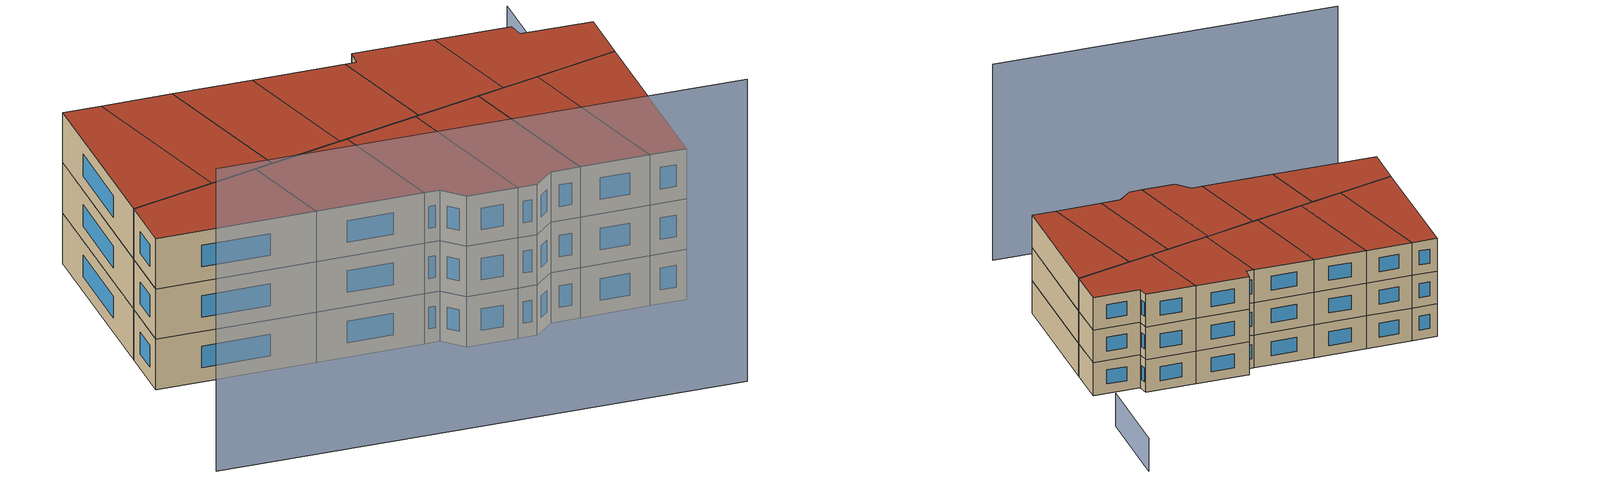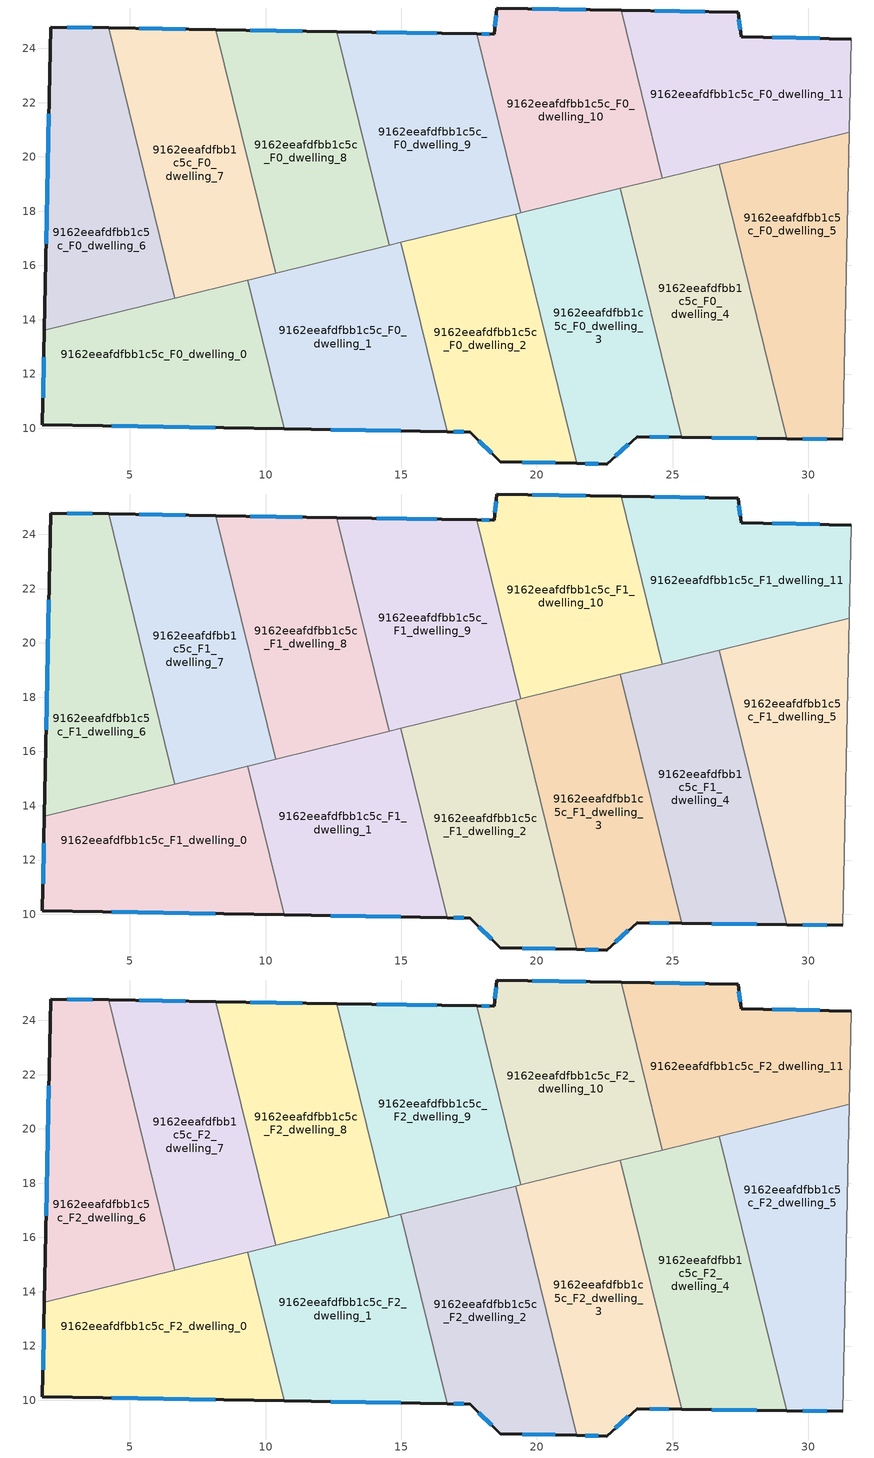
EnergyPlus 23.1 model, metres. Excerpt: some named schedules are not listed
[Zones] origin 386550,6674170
9162eeafdfbb1c5c_F0_dwelling_0
 floor ground (EU_floor_Construction): 9.34,15.46 10.68,9.98 1.78,10.13 1.85,13.62 z0
 wall outside (EU_wall_Construction): 1.85,13.62 1.78,10.13 10.68,9.98 z0:3
 wall to 9162eeafdfbb1c5c_F0_dwelling_1 (EU_wall_Construction): 10.68,9.98 9.34,15.46 z0:3
 wall to 9162eeafdfbb1c5c_F0_dwelling_6 (EU_wall_Construction): 6.66,14.8 1.85,13.62 z0:3
 wall to 9162eeafdfbb1c5c_F0_dwelling_7 (EU_wall_Construction): 9.34,15.46 6.66,14.8 z0:3
 window (EU_Window_Construction): 4.32,10.09 8.14,10.02 / 1.83,12.62 1.8,11.13 z0.86:2.14
9162eeafdfbb1c5c_F0_dwelling_1
 floor ground (EU_floor_Construction): 14.98,16.85 16.7,9.87 10.68,9.98 9.34,15.46 z0
 wall outside (EU_wall_Construction): 10.68,9.98 16.7,9.87 z0:3
 wall to 9162eeafdfbb1c5c_F0_dwelling_2 (EU_wall_Construction): 16.7,9.87 14.98,16.85 z0:3
 wall to 9162eeafdfbb1c5c_F0_dwelling_8 (EU_wall_Construction): 14.55,16.74 10.38,15.71 z0:3
 wall to 9162eeafdfbb1c5c_F0_dwelling_9 (EU_wall_Construction): 14.98,16.85 14.55,16.74 z0:3
 wall to 9162eeafdfbb1c5c_F0_dwelling_7 (EU_wall_Construction): 10.38,15.71 9.34,15.46 z0:3
 window (EU_Window_Construction): 12.4,9.95 14.98,9.9 z0.86:2.14
9162eeafdfbb1c5c_F0_dwelling_10
 floor ground (EU_floor_Construction): 23.11,25.41 24.63,19.22 19.41,17.94 17.79,24.54 18.43,24.53 18.52,25.49 z0
 wall outside (EU_wall_Construction): 23.11,25.41 18.52,25.49 18.43,24.53 17.79,24.54 z0:3
 wall to 9162eeafdfbb1c5c_F0_dwelling_11 (EU_wall_Construction): 24.63,19.22 23.11,25.41 z0:3
 wall to 9162eeafdfbb1c5c_F0_dwelling_9 (EU_wall_Construction): 17.79,24.54 19.41,17.94 z0:3
 wall to 9162eeafdfbb1c5c_F0_dwelling_3 (EU_wall_Construction): 19.41,17.94 23.07,18.84 z0:3
 wall to 9162eeafdfbb1c5c_F0_dwelling_4 (EU_wall_Construction): 23.07,18.84 24.63,19.22 z0:3
 window (EU_Window_Construction): 18.5,25.21 18.46,24.8 / 21.8,25.43 19.83,25.47 / 18.25,24.53 17.97,24.53 z0.86:2.14
9162eeafdfbb1c5c_F0_dwelling_11
 floor ground (EU_floor_Construction): 31.58,24.34 31.5,20.91 24.63,19.22 23.11,25.41 27.41,25.33 27.52,24.43 z0
 wall outside (EU_wall_Construction): 31.58,24.34 27.52,24.43 27.41,25.33 23.11,25.41 z0:3
 wall adiabatic (EU_wall_Construction): 31.5,20.91 31.58,24.34 z0:3
 wall to 9162eeafdfbb1c5c_F0_dwelling_5 (EU_wall_Construction): 26.72,19.73 31.5,20.91 z0:3
 wall to 9162eeafdfbb1c5c_F0_dwelling_4 (EU_wall_Construction): 24.63,19.22 26.72,19.73 z0:3
 window (EU_Window_Construction): 26.18,25.36 24.34,25.39 / 27.49,24.69 27.44,25.08 / 30.42,24.37 28.68,24.4 z0.86:2.14
9162eeafdfbb1c5c_F0_dwelling_2
 floor ground (EU_floor_Construction): 19.22,17.89 21.47,8.71 18.66,8.77 17.55,9.86 16.7,9.87 14.98,16.85 z0
 wall outside (EU_wall_Construction): 16.7,9.87 17.55,9.86 18.66,8.77 21.47,8.71 z0:3
 wall to 9162eeafdfbb1c5c_F0_dwelling_3 (EU_wall_Construction): 21.47,8.71 19.22,17.89 z0:3
 wall to 9162eeafdfbb1c5c_F0_dwelling_9 (EU_wall_Construction): 19.22,17.89 14.98,16.85 z0:3
 window (EU_Window_Construction): 19.46,8.75 20.67,8.73 / 17.86,9.55 18.34,9.08 / 16.94,9.87 17.31,9.86 z0.86:2.14
9162eeafdfbb1c5c_F0_dwelling_3
 floor ground (EU_floor_Construction): 23.08,18.84 25.33,9.67 23.69,9.69 22.57,8.68 21.47,8.71 19.22,17.89 z0
 wall outside (EU_wall_Construction): 21.47,8.71 22.57,8.68 23.69,9.69 25.33,9.67 z0:3
 wall to 9162eeafdfbb1c5c_F0_dwelling_4 (EU_wall_Construction): 25.33,9.67 23.08,18.84 z0:3
 wall to 9162eeafdfbb1c5c_F0_dwelling_9 (EU_wall_Construction): 19.41,17.94 19.22,17.89 z0:3
 window (EU_Window_Construction): 24.16,9.68 24.86,9.68 / 22.89,8.97 23.37,9.4 / 21.79,8.7 22.26,8.69 z0.86:2.14
9162eeafdfbb1c5c_F0_dwelling_4
 floor ground (EU_floor_Construction): 26.72,19.73 29.21,9.62 25.33,9.67 23.08,18.84 z0
 wall outside (EU_wall_Construction): 25.33,9.67 29.21,9.62 z0:3
 wall to 9162eeafdfbb1c5c_F0_dwelling_5 (EU_wall_Construction): 29.21,9.62 26.72,19.73 z0:3
 window (EU_Window_Construction): 26.44,9.66 28.1,9.63 z0.86:2.14
9162eeafdfbb1c5c_F0_dwelling_5
 floor ground (EU_floor_Construction): 31.5,20.91 31.27,9.59 29.21,9.62 26.72,19.73 z0
 wall outside (EU_wall_Construction): 29.21,9.62 31.27,9.59 z0:3
 wall adiabatic (EU_wall_Construction): 31.27,9.59 31.5,20.91 z0:3
 window (EU_Window_Construction): 29.8,9.61 30.68,9.6 z0.86:2.14
9162eeafdfbb1c5c_F0_dwelling_6
 floor ground (EU_floor_Construction): 4.22,24.75 6.66,14.8 1.85,13.62 2.08,24.79 z0
 wall outside (EU_wall_Construction): 4.22,24.75 2.08,24.79 1.85,13.62 z0:3
 wall to 9162eeafdfbb1c5c_F0_dwelling_7 (EU_wall_Construction): 6.66,14.8 4.22,24.75 z0:3
 window (EU_Window_Construction): 2.02,21.6 1.92,16.81 / 3.61,24.76 2.69,24.78 z0.86:2.14
9162eeafdfbb1c5c_F0_dwelling_7
 floor ground (EU_floor_Construction): 8.17,24.69 10.38,15.71 6.66,14.8 4.22,24.75 z0
 wall outside (EU_wall_Construction): 8.17,24.69 4.22,24.75 z0:3
 wall to 9162eeafdfbb1c5c_F0_dwelling_8 (EU_wall_Construction): 10.38,15.71 8.17,24.69 z0:3
 window (EU_Window_Construction): 7.04,24.71 5.35,24.73 z0.86:2.14
9162eeafdfbb1c5c_F0_dwelling_8
 floor ground (EU_floor_Construction): 12.62,24.62 14.55,16.74 10.38,15.71 8.17,24.69 z0
 wall outside (EU_wall_Construction): 12.62,24.62 8.17,24.69 z0:3
 wall to 9162eeafdfbb1c5c_F0_dwelling_9 (EU_wall_Construction): 14.55,16.74 12.62,24.62 z0:3
 window (EU_Window_Construction): 11.35,24.64 9.44,24.67 z0.86:2.14
9162eeafdfbb1c5c_F0_dwelling_9
 floor ground (EU_floor_Construction): 17.79,24.54 19.41,17.94 14.55,16.74 12.62,24.62 z0
 wall outside (EU_wall_Construction): 17.79,24.54 12.62,24.62 z0:3
 window (EU_Window_Construction): 16.31,24.56 14.09,24.59 z0.86:2.14
9162eeafdfbb1c5c_F1_dwelling_0
 floor to 9162eeafdfbb1c5c_F0_dwelling_0 (EU_floor_Construction): 9.34,15.46 10.68,9.98 1.78,10.13 1.85,13.62 z3
 wall outside (EU_wall_Construction): 1.85,13.62 1.78,10.13 10.68,9.98 z3:6
 wall to 9162eeafdfbb1c5c_F1_dwelling_1 (EU_wall_Construction): 10.68,9.98 9.34,15.46 z3:6
 wall to 9162eeafdfbb1c5c_F1_dwelling_6 (EU_wall_Construction): 6.66,14.8 1.85,13.62 z3:6
 wall to 9162eeafdfbb1c5c_F1_dwelling_7 (EU_wall_Construction): 9.34,15.46 6.66,14.8 z3:6
 window (EU_Window_Construction): 4.32,10.09 8.14,10.02 / 1.83,12.62 1.8,11.13 z3.86:5.14
9162eeafdfbb1c5c_F1_dwelling_1
 floor to 9162eeafdfbb1c5c_F0_dwelling_1 (EU_floor_Construction): 14.98,16.85 16.7,9.87 10.68,9.98 9.34,15.46 z3
 wall outside (EU_wall_Construction): 10.68,9.98 16.7,9.87 z3:6
 wall to 9162eeafdfbb1c5c_F1_dwelling_2 (EU_wall_Construction): 16.7,9.87 14.98,16.85 z3:6
 wall to 9162eeafdfbb1c5c_F1_dwelling_8 (EU_wall_Construction): 14.55,16.74 10.38,15.71 z3:6
 wall to 9162eeafdfbb1c5c_F1_dwelling_9 (EU_wall_Construction): 14.98,16.85 14.55,16.74 z3:6
 wall to 9162eeafdfbb1c5c_F1_dwelling_7 (EU_wall_Construction): 10.38,15.71 9.34,15.46 z3:6
 window (EU_Window_Construction): 12.4,9.95 14.98,9.9 z3.86:5.14
9162eeafdfbb1c5c_F1_dwelling_10
 floor to 9162eeafdfbb1c5c_F0_dwelling_10 (EU_floor_Construction): 23.11,25.41 24.63,19.22 19.41,17.94 17.79,24.54 18.43,24.53 18.52,25.49 z3
 wall outside (EU_wall_Construction): 23.11,25.41 18.52,25.49 18.43,24.53 17.79,24.54 z3:6
 wall to 9162eeafdfbb1c5c_F1_dwelling_11 (EU_wall_Construction): 24.63,19.22 23.11,25.41 z3:6
 wall to 9162eeafdfbb1c5c_F1_dwelling_9 (EU_wall_Construction): 17.79,24.54 19.41,17.94 z3:6
 wall to 9162eeafdfbb1c5c_F1_dwelling_3 (EU_wall_Construction): 19.41,17.94 23.07,18.84 z3:6
 wall to 9162eeafdfbb1c5c_F1_dwelling_4 (EU_wall_Construction): 23.07,18.84 24.63,19.22 z3:6
 window (EU_Window_Construction): 18.5,25.21 18.46,24.8 / 21.8,25.43 19.83,25.47 / 18.25,24.53 17.97,24.53 z3.86:5.14
9162eeafdfbb1c5c_F1_dwelling_11
 floor to 9162eeafdfbb1c5c_F0_dwelling_11 (EU_floor_Construction): 31.58,24.34 31.5,20.91 24.63,19.22 23.11,25.41 27.41,25.33 27.52,24.43 z3
 wall outside (EU_wall_Construction): 31.58,24.34 27.52,24.43 27.41,25.33 23.11,25.41 z3:6
 wall adiabatic (EU_wall_Construction): 31.5,20.91 31.58,24.34 z3:6
 wall to 9162eeafdfbb1c5c_F1_dwelling_5 (EU_wall_Construction): 26.72,19.73 31.5,20.91 z3:6
 wall to 9162eeafdfbb1c5c_F1_dwelling_4 (EU_wall_Construction): 24.63,19.22 26.72,19.73 z3:6
 window (EU_Window_Construction): 26.18,25.36 24.34,25.39 / 27.49,24.69 27.44,25.08 / 30.42,24.37 28.68,24.4 z3.86:5.14
9162eeafdfbb1c5c_F1_dwelling_2
 floor to 9162eeafdfbb1c5c_F0_dwelling_2 (EU_floor_Construction): 19.22,17.89 21.47,8.71 18.66,8.77 17.55,9.86 16.7,9.87 14.98,16.85 z3
 wall outside (EU_wall_Construction): 16.7,9.87 17.55,9.86 18.66,8.77 21.47,8.71 z3:6
 wall to 9162eeafdfbb1c5c_F1_dwelling_3 (EU_wall_Construction): 21.47,8.71 19.22,17.89 z3:6
 wall to 9162eeafdfbb1c5c_F1_dwelling_9 (EU_wall_Construction): 19.22,17.89 14.98,16.85 z3:6
 window (EU_Window_Construction): 19.46,8.75 20.67,8.73 / 17.86,9.55 18.34,9.08 / 16.94,9.87 17.31,9.86 z3.86:5.14
9162eeafdfbb1c5c_F1_dwelling_3
 floor to 9162eeafdfbb1c5c_F0_dwelling_3 (EU_floor_Construction): 23.08,18.84 25.33,9.67 23.69,9.69 22.57,8.68 21.47,8.71 19.22,17.89 z3
 wall outside (EU_wall_Construction): 21.47,8.71 22.57,8.68 23.69,9.69 25.33,9.67 z3:6
 wall to 9162eeafdfbb1c5c_F1_dwelling_4 (EU_wall_Construction): 25.33,9.67 23.08,18.84 z3:6
 wall to 9162eeafdfbb1c5c_F1_dwelling_9 (EU_wall_Construction): 19.41,17.94 19.22,17.89 z3:6
 window (EU_Window_Construction): 24.16,9.68 24.86,9.68 / 22.89,8.97 23.37,9.4 / 21.79,8.7 22.26,8.69 z3.86:5.14
9162eeafdfbb1c5c_F1_dwelling_4
 floor to 9162eeafdfbb1c5c_F0_dwelling_4 (EU_floor_Construction): 26.72,19.73 29.21,9.62 25.33,9.67 23.08,18.84 z3
 wall outside (EU_wall_Construction): 25.33,9.67 29.21,9.62 z3:6
 wall to 9162eeafdfbb1c5c_F1_dwelling_5 (EU_wall_Construction): 29.21,9.62 26.72,19.73 z3:6
 window (EU_Window_Construction): 26.44,9.66 28.1,9.63 z3.86:5.14
9162eeafdfbb1c5c_F1_dwelling_5
 floor to 9162eeafdfbb1c5c_F0_dwelling_5 (EU_floor_Construction): 31.5,20.91 31.27,9.59 29.21,9.62 26.72,19.73 z3
 wall outside (EU_wall_Construction): 29.21,9.62 31.27,9.59 z3:6
 wall adiabatic (EU_wall_Construction): 31.27,9.59 31.5,20.91 z3:6
 window (EU_Window_Construction): 29.8,9.61 30.68,9.6 z3.86:5.14
9162eeafdfbb1c5c_F1_dwelling_6
 floor to 9162eeafdfbb1c5c_F0_dwelling_6 (EU_floor_Construction): 4.22,24.75 6.66,14.8 1.85,13.62 2.08,24.79 z3
 wall outside (EU_wall_Construction): 4.22,24.75 2.08,24.79 1.85,13.62 z3:6
 wall to 9162eeafdfbb1c5c_F1_dwelling_7 (EU_wall_Construction): 6.66,14.8 4.22,24.75 z3:6
 window (EU_Window_Construction): 2.02,21.6 1.92,16.81 / 3.61,24.76 2.69,24.78 z3.86:5.14
9162eeafdfbb1c5c_F1_dwelling_7
 floor to 9162eeafdfbb1c5c_F0_dwelling_7 (EU_floor_Construction): 8.17,24.69 10.38,15.71 6.66,14.8 4.22,24.75 z3
 wall outside (EU_wall_Construction): 8.17,24.69 4.22,24.75 z3:6
 wall to 9162eeafdfbb1c5c_F1_dwelling_8 (EU_wall_Construction): 10.38,15.71 8.17,24.69 z3:6
 window (EU_Window_Construction): 7.04,24.71 5.35,24.73 z3.86:5.14
9162eeafdfbb1c5c_F1_dwelling_8
 floor to 9162eeafdfbb1c5c_F0_dwelling_8 (EU_floor_Construction): 12.62,24.62 14.55,16.74 10.38,15.71 8.17,24.69 z3
 wall outside (EU_wall_Construction): 12.62,24.62 8.17,24.69 z3:6
 wall to 9162eeafdfbb1c5c_F1_dwelling_9 (EU_wall_Construction): 14.55,16.74 12.62,24.62 z3:6
 window (EU_Window_Construction): 11.35,24.64 9.44,24.67 z3.86:5.14
9162eeafdfbb1c5c_F1_dwelling_9
 floor to 9162eeafdfbb1c5c_F0_dwelling_9 (EU_floor_Construction): 17.79,24.54 19.41,17.94 14.55,16.74 12.62,24.62 z3
 wall outside (EU_wall_Construction): 17.79,24.54 12.62,24.62 z3:6
 window (EU_Window_Construction): 16.31,24.56 14.09,24.59 z3.86:5.14
9162eeafdfbb1c5c_F2_dwelling_0
 floor to 9162eeafdfbb1c5c_F1_dwelling_0 (EU_floor_Construction): 9.34,15.46 10.68,9.98 1.78,10.13 1.85,13.62 z6
 wall outside (EU_wall_Construction): 1.85,13.62 1.78,10.13 10.68,9.98 z6:9
 wall to 9162eeafdfbb1c5c_F2_dwelling_1 (EU_wall_Construction): 10.68,9.98 9.34,15.46 z6:9
 wall to 9162eeafdfbb1c5c_F2_dwelling_6 (EU_wall_Construction): 6.66,14.8 1.85,13.62 z6:9
 wall to 9162eeafdfbb1c5c_F2_dwelling_7 (EU_wall_Construction): 9.34,15.46 6.66,14.8 z6:9
 window (EU_Window_Construction): 4.32,10.09 8.14,10.02 / 1.83,12.62 1.8,11.13 z6.86:8.14
 roof outside (EU_roof_Construction): 10.68,9.98 9.34,15.46 1.85,13.62 1.78,10.13 z9
9162eeafdfbb1c5c_F2_dwelling_1
 floor to 9162eeafdfbb1c5c_F1_dwelling_1 (EU_floor_Construction): 14.98,16.85 16.7,9.87 10.68,9.98 9.34,15.46 z6
 wall outside (EU_wall_Construction): 10.68,9.98 16.7,9.87 z6:9
 wall to 9162eeafdfbb1c5c_F2_dwelling_2 (EU_wall_Construction): 16.7,9.87 14.98,16.85 z6:9
 wall to 9162eeafdfbb1c5c_F2_dwelling_8 (EU_wall_Construction): 14.55,16.74 10.38,15.71 z6:9
 wall to 9162eeafdfbb1c5c_F2_dwelling_9 (EU_wall_Construction): 14.98,16.85 14.55,16.74 z6:9
 wall to 9162eeafdfbb1c5c_F2_dwelling_7 (EU_wall_Construction): 10.38,15.71 9.34,15.46 z6:9
 window (EU_Window_Construction): 12.4,9.95 14.98,9.9 z6.86:8.14
 roof outside (EU_roof_Construction): 16.7,9.87 14.98,16.85 9.34,15.46 10.68,9.98 z9
9162eeafdfbb1c5c_F2_dwelling_10
 floor to 9162eeafdfbb1c5c_F1_dwelling_10 (EU_floor_Construction): 23.11,25.41 24.63,19.22 19.41,17.94 17.79,24.54 18.43,24.53 18.52,25.49 z6
 wall outside (EU_wall_Construction): 23.11,25.41 18.52,25.49 18.43,24.53 17.79,24.54 z6:9
 wall to 9162eeafdfbb1c5c_F2_dwelling_11 (EU_wall_Construction): 24.63,19.22 23.11,25.41 z6:9
 wall to 9162eeafdfbb1c5c_F2_dwelling_9 (EU_wall_Construction): 17.79,24.54 19.41,17.94 z6:9
 wall to 9162eeafdfbb1c5c_F2_dwelling_3 (EU_wall_Construction): 19.41,17.94 23.07,18.84 z6:9
 wall to 9162eeafdfbb1c5c_F2_dwelling_4 (EU_wall_Construction): 23.07,18.84 24.63,19.22 z6:9
 window (EU_Window_Construction): 18.5,25.21 18.46,24.8 / 21.8,25.43 19.83,25.47 / 18.25,24.53 17.97,24.53 z6.86:8.14
 roof outside (EU_roof_Construction): 24.63,19.22 23.11,25.41 18.52,25.49 18.43,24.53 17.79,24.54 19.41,17.94 z9
9162eeafdfbb1c5c_F2_dwelling_11
 floor to 9162eeafdfbb1c5c_F1_dwelling_11 (EU_floor_Construction): 31.58,24.34 31.5,20.91 24.63,19.22 23.11,25.41 27.41,25.33 27.52,24.43 z6
 wall outside (EU_wall_Construction): 31.58,24.34 27.52,24.43 27.41,25.33 23.11,25.41 z6:9
 wall adiabatic (EU_wall_Construction): 31.5,20.91 31.58,24.34 z6:9
 wall to 9162eeafdfbb1c5c_F2_dwelling_5 (EU_wall_Construction): 26.72,19.73 31.5,20.91 z6:9
 wall to 9162eeafdfbb1c5c_F2_dwelling_4 (EU_wall_Construction): 24.63,19.22 26.72,19.73 z6:9
 window (EU_Window_Construction): 26.18,25.36 24.34,25.39 / 27.49,24.69 27.44,25.08 / 30.42,24.37 28.68,24.4 z6.86:8.14
 roof outside (EU_roof_Construction): 31.5,20.91 31.58,24.34 27.52,24.43 27.41,25.33 23.11,25.41 24.63,19.22 z9
9162eeafdfbb1c5c_F2_dwelling_2
 floor to 9162eeafdfbb1c5c_F1_dwelling_2 (EU_floor_Construction): 19.22,17.89 21.47,8.71 18.66,8.77 17.55,9.86 16.7,9.87 14.98,16.85 z6
 wall outside (EU_wall_Construction): 16.7,9.87 17.55,9.86 18.66,8.77 21.47,8.71 z6:9
 wall to 9162eeafdfbb1c5c_F2_dwelling_3 (EU_wall_Construction): 21.47,8.71 19.22,17.89 z6:9
 wall to 9162eeafdfbb1c5c_F2_dwelling_9 (EU_wall_Construction): 19.22,17.89 14.98,16.85 z6:9
 window (EU_Window_Construction): 19.46,8.75 20.67,8.73 / 17.86,9.55 18.34,9.08 / 16.94,9.87 17.31,9.86 z6.86:8.14
 roof outside (EU_roof_Construction): 21.47,8.71 19.22,17.89 14.98,16.85 16.7,9.87 17.55,9.86 18.66,8.77 z9
9162eeafdfbb1c5c_F2_dwelling_3
 floor to 9162eeafdfbb1c5c_F1_dwelling_3 (EU_floor_Construction): 23.08,18.84 25.33,9.67 23.69,9.69 22.57,8.68 21.47,8.71 19.22,17.89 z6
 wall outside (EU_wall_Construction): 21.47,8.71 22.57,8.68 23.69,9.69 25.33,9.67 z6:9
 wall to 9162eeafdfbb1c5c_F2_dwelling_4 (EU_wall_Construction): 25.33,9.67 23.08,18.84 z6:9
 wall to 9162eeafdfbb1c5c_F2_dwelling_9 (EU_wall_Construction): 19.41,17.94 19.22,17.89 z6:9
 window (EU_Window_Construction): 24.16,9.68 24.86,9.68 / 22.89,8.97 23.37,9.4 / 21.79,8.7 22.26,8.69 z6.86:8.14
 roof outside (EU_roof_Construction): 25.33,9.67 23.08,18.84 19.22,17.89 21.47,8.71 22.57,8.68 23.69,9.69 z9
9162eeafdfbb1c5c_F2_dwelling_4
 floor to 9162eeafdfbb1c5c_F1_dwelling_4 (EU_floor_Construction): 26.72,19.73 29.21,9.62 25.33,9.67 23.08,18.84 z6
 wall outside (EU_wall_Construction): 25.33,9.67 29.21,9.62 z6:9
 wall to 9162eeafdfbb1c5c_F2_dwelling_5 (EU_wall_Construction): 29.21,9.62 26.72,19.73 z6:9
 window (EU_Window_Construction): 26.44,9.66 28.1,9.63 z6.86:8.14
 roof outside (EU_roof_Construction): 29.21,9.62 26.72,19.73 23.08,18.84 25.33,9.67 z9
9162eeafdfbb1c5c_F2_dwelling_5
 floor to 9162eeafdfbb1c5c_F1_dwelling_5 (EU_floor_Construction): 31.5,20.91 31.27,9.59 29.21,9.62 26.72,19.73 z6
 wall outside (EU_wall_Construction): 29.21,9.62 31.27,9.59 z6:9
 wall adiabatic (EU_wall_Construction): 31.27,9.59 31.5,20.91 z6:9
 window (EU_Window_Construction): 29.8,9.61 30.68,9.6 z6.86:8.14
 roof outside (EU_roof_Construction): 31.27,9.59 31.5,20.91 26.72,19.73 29.21,9.62 z9
9162eeafdfbb1c5c_F2_dwelling_6
 floor to 9162eeafdfbb1c5c_F1_dwelling_6 (EU_floor_Construction): 4.22,24.75 6.66,14.8 1.85,13.62 2.08,24.79 z6
 wall outside (EU_wall_Construction): 4.22,24.75 2.08,24.79 1.85,13.62 z6:9
 wall to 9162eeafdfbb1c5c_F2_dwelling_7 (EU_wall_Construction): 6.66,14.8 4.22,24.75 z6:9
 window (EU_Window_Construction): 2.02,21.6 1.92,16.81 / 3.61,24.76 2.69,24.78 z6.86:8.14
 roof outside (EU_roof_Construction): 6.66,14.8 4.22,24.75 2.08,24.79 1.85,13.62 z9
9162eeafdfbb1c5c_F2_dwelling_7
 floor to 9162eeafdfbb1c5c_F1_dwelling_7 (EU_floor_Construction): 8.17,24.69 10.38,15.71 6.66,14.8 4.22,24.75 z6
 wall outside (EU_wall_Construction): 8.17,24.69 4.22,24.75 z6:9
 wall to 9162eeafdfbb1c5c_F2_dwelling_8 (EU_wall_Construction): 10.38,15.71 8.17,24.69 z6:9
 window (EU_Window_Construction): 7.04,24.71 5.35,24.73 z6.86:8.14
 roof outside (EU_roof_Construction): 10.38,15.71 8.17,24.69 4.22,24.75 6.66,14.8 z9
9162eeafdfbb1c5c_F2_dwelling_8
 floor to 9162eeafdfbb1c5c_F1_dwelling_8 (EU_floor_Construction): 12.62,24.62 14.55,16.74 10.38,15.71 8.17,24.69 z6
 wall outside (EU_wall_Construction): 12.62,24.62 8.17,24.69 z6:9
 wall to 9162eeafdfbb1c5c_F2_dwelling_9 (EU_wall_Construction): 14.55,16.74 12.62,24.62 z6:9
 window (EU_Window_Construction): 11.35,24.64 9.44,24.67 z6.86:8.14
 roof outside (EU_roof_Construction): 14.55,16.74 12.62,24.62 8.17,24.69 10.38,15.71 z9
9162eeafdfbb1c5c_F2_dwelling_9
 floor to 9162eeafdfbb1c5c_F1_dwelling_9 (EU_floor_Construction): 17.79,24.54 19.41,17.94 14.55,16.74 12.62,24.62 z6
 wall outside (EU_wall_Construction): 17.79,24.54 12.62,24.62 z6:9
 window (EU_Window_Construction): 16.31,24.56 14.09,24.59 z6.86:8.14
 roof outside (EU_roof_Construction): 19.41,17.94 17.79,24.54 12.62,24.62 14.55,16.74 z9
shading: 1.59,0.69 31.07,0.08 z0:18; 31.69,29.8 31.87,37.85 z0:3
[Building]
EU S2 Campaign: North Axis=0; Terrain=City; Solar Distribution=FullExterior
[Site:Location]
Helsinki-Vantaa.AP: Latitude=60.317; Longitude=24.963; Time Zone=2; Elevation=54.6
[SizingPeriod:WeatherFileDays]
AnnualSizingPeriod: Begin Month=1; Begin Day of Month=1; End Month=12; End Day of Month=31; Day of Week for Start Day=Monday; Use Weather File Daylight Saving Period=No; Use Weather File Rain and Snow Indicators=No
[MATERIAL]
EU_InternalMass_Material: Roughness=MediumRough; Thickness=0.1; Conductivity=1; Density=1800; Specific Heat=900; Thermal Absorptance=0.9; Solar Absorptance=0.7; Visible Absorptance=0.7
[MATERIAL:NOMASS] Roughness=MediumRough; Thermal Absorptance=0.9; Solar Absorptance=0.7; Visible Absorptance=0.7
Name | Thermal Resistance
EU_wall_NoMass | 1.10183
EU_roof_NoMass; EU_floor_NoMass | 1.70606
[WINDOWMATERIAL:SIMPLEGLAZINGSYSTEM]
EU_Window_SimpleGlazing: UFactor=3.11035; Solar Heat Gain Coefficient=0.8; Visible Transmittance=0.8
[CONSTRUCTION]
EU_wall_Construction: EU_wall_NoMass
EU_roof_Construction: EU_roof_NoMass
EU_floor_Construction: EU_floor_NoMass
EU_Window_Construction: EU_Window_SimpleGlazing
EU_InternalMass_Construction: EU_InternalMass_Material
[ZONE] Type=1; Multiplier=1; Ceiling Height=autocalculate; Floor Area=autocalculate; Part of Total Floor Area=Yes
Name | Volume
9162eeafdfbb1c5c_F0_dwelling_0; 9162eeafdfbb1c5c_F1_dwelling_0; 9162eeafdfbb1c5c_F2_dwelling_0 | 111.852
9162eeafdfbb1c5c_F0_dwelling_1; 9162eeafdfbb1c5c_F1_dwelling_1; 9162eeafdfbb1c5c_F2_dwelling_1; 9162eeafdfbb1c5c_F0_dwelling_4; 9162eeafdfbb1c5c_F1_dwelling_4; 9162eeafdfbb1c5c_F2_dwelling_4 | 111.874
9162eeafdfbb1c5c_F0_dwelling_10; 9162eeafdfbb1c5c_F1_dwelling_10; 9162eeafdfbb1c5c_F2_dwelling_10 | 111.864
9162eeafdfbb1c5c_F0_dwelling_11; 9162eeafdfbb1c5c_F1_dwelling_11; 9162eeafdfbb1c5c_F2_dwelling_11 | 111.872
9162eeafdfbb1c5c_F0_dwelling_2; 9162eeafdfbb1c5c_F1_dwelling_2; 9162eeafdfbb1c5c_F2_dwelling_2 | 111.868
9162eeafdfbb1c5c_F0_dwelling_3; 9162eeafdfbb1c5c_F1_dwelling_3; 9162eeafdfbb1c5c_F2_dwelling_3; 9162eeafdfbb1c5c_F0_dwelling_7; 9162eeafdfbb1c5c_F1_dwelling_7; 9162eeafdfbb1c5c_F2_dwelling_7 | 111.867
9162eeafdfbb1c5c_F0_dwelling_5; 9162eeafdfbb1c5c_F1_dwelling_5; 9162eeafdfbb1c5c_F2_dwelling_5 | 111.865
9162eeafdfbb1c5c_F0_dwelling_6; 9162eeafdfbb1c5c_F1_dwelling_6; 9162eeafdfbb1c5c_F2_dwelling_6 | 111.876
9162eeafdfbb1c5c_F0_dwelling_8; 9162eeafdfbb1c5c_F1_dwelling_8; 9162eeafdfbb1c5c_F2_dwelling_8 | 111.884
9162eeafdfbb1c5c_F0_dwelling_9; 9162eeafdfbb1c5c_F1_dwelling_9; 9162eeafdfbb1c5c_F2_dwelling_9 | 111.843
[INTERNALMASS] Construction=EU_InternalMass_Construction
Name | Zone or ZoneList | Surface Area
9162eeafdfbb1c5c_F0_dwelling_0_EU_InternalMass | 9162eeafdfbb1c5c_F0_dwelling_0 | 37.2841
9162eeafdfbb1c5c_F0_dwelling_1_EU_InternalMass | 9162eeafdfbb1c5c_F0_dwelling_1 | 37.2913
9162eeafdfbb1c5c_F0_dwelling_2_EU_InternalMass | 9162eeafdfbb1c5c_F0_dwelling_2 | 37.2895
9162eeafdfbb1c5c_F0_dwelling_3_EU_InternalMass | 9162eeafdfbb1c5c_F0_dwelling_3 | 37.289
9162eeafdfbb1c5c_F0_dwelling_4_EU_InternalMass | 9162eeafdfbb1c5c_F0_dwelling_4 | 37.291
9162eeafdfbb1c5c_F0_dwelling_5_EU_InternalMass | 9162eeafdfbb1c5c_F0_dwelling_5 | 37.2883
9162eeafdfbb1c5c_F0_dwelling_6_EU_InternalMass | 9162eeafdfbb1c5c_F0_dwelling_6 | 37.292
9162eeafdfbb1c5c_F0_dwelling_7_EU_InternalMass | 9162eeafdfbb1c5c_F0_dwelling_7 | 37.289
9162eeafdfbb1c5c_F0_dwelling_8_EU_InternalMass | 9162eeafdfbb1c5c_F0_dwelling_8 | 37.2949
9162eeafdfbb1c5c_F0_dwelling_9_EU_InternalMass | 9162eeafdfbb1c5c_F0_dwelling_9 | 37.281
9162eeafdfbb1c5c_F0_dwelling_10_EU_InternalMass | 9162eeafdfbb1c5c_F0_dwelling_10 | 37.2886
9162eeafdfbb1c5c_F0_dwelling_11_EU_InternalMass | 9162eeafdfbb1c5c_F0_dwelling_11 | 37.2907
9162eeafdfbb1c5c_F1_dwelling_0_EU_InternalMass | 9162eeafdfbb1c5c_F1_dwelling_0 | 37.2841
9162eeafdfbb1c5c_F1_dwelling_1_EU_InternalMass | 9162eeafdfbb1c5c_F1_dwelling_1 | 37.2913
9162eeafdfbb1c5c_F1_dwelling_2_EU_InternalMass | 9162eeafdfbb1c5c_F1_dwelling_2 | 37.2895
9162eeafdfbb1c5c_F1_dwelling_3_EU_InternalMass | 9162eeafdfbb1c5c_F1_dwelling_3 | 37.289
9162eeafdfbb1c5c_F1_dwelling_4_EU_InternalMass | 9162eeafdfbb1c5c_F1_dwelling_4 | 37.291
9162eeafdfbb1c5c_F1_dwelling_5_EU_InternalMass | 9162eeafdfbb1c5c_F1_dwelling_5 | 37.2883
9162eeafdfbb1c5c_F1_dwelling_6_EU_InternalMass | 9162eeafdfbb1c5c_F1_dwelling_6 | 37.292
9162eeafdfbb1c5c_F1_dwelling_7_EU_InternalMass | 9162eeafdfbb1c5c_F1_dwelling_7 | 37.289
9162eeafdfbb1c5c_F1_dwelling_8_EU_InternalMass | 9162eeafdfbb1c5c_F1_dwelling_8 | 37.2949
9162eeafdfbb1c5c_F1_dwelling_9_EU_InternalMass | 9162eeafdfbb1c5c_F1_dwelling_9 | 37.281
9162eeafdfbb1c5c_F1_dwelling_10_EU_InternalMass | 9162eeafdfbb1c5c_F1_dwelling_10 | 37.2886
9162eeafdfbb1c5c_F1_dwelling_11_EU_InternalMass | 9162eeafdfbb1c5c_F1_dwelling_11 | 37.2907
9162eeafdfbb1c5c_F2_dwelling_0_EU_InternalMass | 9162eeafdfbb1c5c_F2_dwelling_0 | 37.2841
9162eeafdfbb1c5c_F2_dwelling_1_EU_InternalMass | 9162eeafdfbb1c5c_F2_dwelling_1 | 37.2913
9162eeafdfbb1c5c_F2_dwelling_2_EU_InternalMass | 9162eeafdfbb1c5c_F2_dwelling_2 | 37.2895
9162eeafdfbb1c5c_F2_dwelling_3_EU_InternalMass | 9162eeafdfbb1c5c_F2_dwelling_3 | 37.289
9162eeafdfbb1c5c_F2_dwelling_4_EU_InternalMass | 9162eeafdfbb1c5c_F2_dwelling_4 | 37.291
9162eeafdfbb1c5c_F2_dwelling_5_EU_InternalMass | 9162eeafdfbb1c5c_F2_dwelling_5 | 37.2883
9162eeafdfbb1c5c_F2_dwelling_6_EU_InternalMass | 9162eeafdfbb1c5c_F2_dwelling_6 | 37.292
9162eeafdfbb1c5c_F2_dwelling_7_EU_InternalMass | 9162eeafdfbb1c5c_F2_dwelling_7 | 37.289
9162eeafdfbb1c5c_F2_dwelling_8_EU_InternalMass | 9162eeafdfbb1c5c_F2_dwelling_8 | 37.2949
9162eeafdfbb1c5c_F2_dwelling_9_EU_InternalMass | 9162eeafdfbb1c5c_F2_dwelling_9 | 37.281
9162eeafdfbb1c5c_F2_dwelling_10_EU_InternalMass | 9162eeafdfbb1c5c_F2_dwelling_10 | 37.2886
9162eeafdfbb1c5c_F2_dwelling_11_EU_InternalMass | 9162eeafdfbb1c5c_F2_dwelling_11 | 37.2907
[OTHEREQUIPMENT] Fuel Type=Electricity; Design Level Calculation Method=Watts/Area; Power per Zone Floor Area=1; Fraction Latent=0; Fraction Radiant=0; Fraction Lost=0; Carbon Dioxide Generation Rate=0; EndUse Subcategory=EU_Step8_InternalGains
Name | Zone or ZoneList or Space or SpaceList | Schedule
EU_Step8_InternalGain_9162eeafdfbb1c5c_F0_dwelling_0_f000 | 9162eeafdfbb1c5c_F0_dwelling_0 | EU_Step8_GainSchedule_9162eeafdfbb1c5c_F0_dwelling_0_f000
EU_Step8_InternalGain_9162eeafdfbb1c5c_F0_dwelling_1_f000 | 9162eeafdfbb1c5c_F0_dwelling_1 | EU_Step8_GainSchedule_9162eeafdfbb1c5c_F0_dwelling_1_f000
EU_Step8_InternalGain_9162eeafdfbb1c5c_F0_dwelling_2_f000 | 9162eeafdfbb1c5c_F0_dwelling_2 | EU_Step8_GainSchedule_9162eeafdfbb1c5c_F0_dwelling_2_f000
EU_Step8_InternalGain_9162eeafdfbb1c5c_F0_dwelling_3_f000 | 9162eeafdfbb1c5c_F0_dwelling_3 | EU_Step8_GainSchedule_9162eeafdfbb1c5c_F0_dwelling_3_f000
EU_Step8_InternalGain_9162eeafdfbb1c5c_F0_dwelling_4_f000 | 9162eeafdfbb1c5c_F0_dwelling_4 | EU_Step8_GainSchedule_9162eeafdfbb1c5c_F0_dwelling_4_f000
EU_Step8_InternalGain_9162eeafdfbb1c5c_F0_dwelling_5_f000 | 9162eeafdfbb1c5c_F0_dwelling_5 | EU_Step8_GainSchedule_9162eeafdfbb1c5c_F0_dwelling_5_f000
EU_Step8_InternalGain_9162eeafdfbb1c5c_F0_dwelling_6_f000 | 9162eeafdfbb1c5c_F0_dwelling_6 | EU_Step8_GainSchedule_9162eeafdfbb1c5c_F0_dwelling_6_f000
EU_Step8_InternalGain_9162eeafdfbb1c5c_F0_dwelling_7_f000 | 9162eeafdfbb1c5c_F0_dwelling_7 | EU_Step8_GainSchedule_9162eeafdfbb1c5c_F0_dwelling_7_f000
EU_Step8_InternalGain_9162eeafdfbb1c5c_F0_dwelling_8_f000 | 9162eeafdfbb1c5c_F0_dwelling_8 | EU_Step8_GainSchedule_9162eeafdfbb1c5c_F0_dwelling_8_f000
EU_Step8_InternalGain_9162eeafdfbb1c5c_F0_dwelling_9_f000 | 9162eeafdfbb1c5c_F0_dwelling_9 | EU_Step8_GainSchedule_9162eeafdfbb1c5c_F0_dwelling_9_f000
EU_Step8_InternalGain_9162eeafdfbb1c5c_F0_dwelling_10_f000 | 9162eeafdfbb1c5c_F0_dwelling_10 | EU_Step8_GainSchedule_9162eeafdfbb1c5c_F0_dwelling_10_f000
EU_Step8_InternalGain_9162eeafdfbb1c5c_F0_dwelling_11_f000 | 9162eeafdfbb1c5c_F0_dwelling_11 | EU_Step8_GainSchedule_9162eeafdfbb1c5c_F0_dwelling_11_f000
EU_Step8_InternalGain_9162eeafdfbb1c5c_F1_dwelling_0_f000 | 9162eeafdfbb1c5c_F1_dwelling_0 | EU_Step8_GainSchedule_9162eeafdfbb1c5c_F1_dwelling_0_f000
EU_Step8_InternalGain_9162eeafdfbb1c5c_F1_dwelling_1_f000 | 9162eeafdfbb1c5c_F1_dwelling_1 | EU_Step8_GainSchedule_9162eeafdfbb1c5c_F1_dwelling_1_f000
EU_Step8_InternalGain_9162eeafdfbb1c5c_F1_dwelling_2_f000 | 9162eeafdfbb1c5c_F1_dwelling_2 | EU_Step8_GainSchedule_9162eeafdfbb1c5c_F1_dwelling_2_f000
EU_Step8_InternalGain_9162eeafdfbb1c5c_F1_dwelling_3_f000 | 9162eeafdfbb1c5c_F1_dwelling_3 | EU_Step8_GainSchedule_9162eeafdfbb1c5c_F1_dwelling_3_f000
EU_Step8_InternalGain_9162eeafdfbb1c5c_F1_dwelling_4_f000 | 9162eeafdfbb1c5c_F1_dwelling_4 | EU_Step8_GainSchedule_9162eeafdfbb1c5c_F1_dwelling_4_f000
EU_Step8_InternalGain_9162eeafdfbb1c5c_F1_dwelling_5_f000 | 9162eeafdfbb1c5c_F1_dwelling_5 | EU_Step8_GainSchedule_9162eeafdfbb1c5c_F1_dwelling_5_f000
EU_Step8_InternalGain_9162eeafdfbb1c5c_F1_dwelling_6_f000 | 9162eeafdfbb1c5c_F1_dwelling_6 | EU_Step8_GainSchedule_9162eeafdfbb1c5c_F1_dwelling_6_f000
EU_Step8_InternalGain_9162eeafdfbb1c5c_F1_dwelling_7_f000 | 9162eeafdfbb1c5c_F1_dwelling_7 | EU_Step8_GainSchedule_9162eeafdfbb1c5c_F1_dwelling_7_f000
EU_Step8_InternalGain_9162eeafdfbb1c5c_F1_dwelling_8_f000 | 9162eeafdfbb1c5c_F1_dwelling_8 | EU_Step8_GainSchedule_9162eeafdfbb1c5c_F1_dwelling_8_f000
EU_Step8_InternalGain_9162eeafdfbb1c5c_F1_dwelling_9_f000 | 9162eeafdfbb1c5c_F1_dwelling_9 | EU_Step8_GainSchedule_9162eeafdfbb1c5c_F1_dwelling_9_f000
EU_Step8_InternalGain_9162eeafdfbb1c5c_F1_dwelling_10_f000 | 9162eeafdfbb1c5c_F1_dwelling_10 | EU_Step8_GainSchedule_9162eeafdfbb1c5c_F1_dwelling_10_f000
EU_Step8_InternalGain_9162eeafdfbb1c5c_F1_dwelling_11_f000 | 9162eeafdfbb1c5c_F1_dwelling_11 | EU_Step8_GainSchedule_9162eeafdfbb1c5c_F1_dwelling_11_f000
EU_Step8_InternalGain_9162eeafdfbb1c5c_F2_dwelling_0_f000 | 9162eeafdfbb1c5c_F2_dwelling_0 | EU_Step8_GainSchedule_9162eeafdfbb1c5c_F2_dwelling_0_f000
EU_Step8_InternalGain_9162eeafdfbb1c5c_F2_dwelling_1_f000 | 9162eeafdfbb1c5c_F2_dwelling_1 | EU_Step8_GainSchedule_9162eeafdfbb1c5c_F2_dwelling_1_f000
EU_Step8_InternalGain_9162eeafdfbb1c5c_F2_dwelling_2_f000 | 9162eeafdfbb1c5c_F2_dwelling_2 | EU_Step8_GainSchedule_9162eeafdfbb1c5c_F2_dwelling_2_f000
EU_Step8_InternalGain_9162eeafdfbb1c5c_F2_dwelling_3_f000 | 9162eeafdfbb1c5c_F2_dwelling_3 | EU_Step8_GainSchedule_9162eeafdfbb1c5c_F2_dwelling_3_f000
EU_Step8_InternalGain_9162eeafdfbb1c5c_F2_dwelling_4_f000 | 9162eeafdfbb1c5c_F2_dwelling_4 | EU_Step8_GainSchedule_9162eeafdfbb1c5c_F2_dwelling_4_f000
EU_Step8_InternalGain_9162eeafdfbb1c5c_F2_dwelling_5_f000 | 9162eeafdfbb1c5c_F2_dwelling_5 | EU_Step8_GainSchedule_9162eeafdfbb1c5c_F2_dwelling_5_f000
EU_Step8_InternalGain_9162eeafdfbb1c5c_F2_dwelling_6_f000 | 9162eeafdfbb1c5c_F2_dwelling_6 | EU_Step8_GainSchedule_9162eeafdfbb1c5c_F2_dwelling_6_f000
EU_Step8_InternalGain_9162eeafdfbb1c5c_F2_dwelling_7_f000 | 9162eeafdfbb1c5c_F2_dwelling_7 | EU_Step8_GainSchedule_9162eeafdfbb1c5c_F2_dwelling_7_f000
EU_Step8_InternalGain_9162eeafdfbb1c5c_F2_dwelling_8_f000 | 9162eeafdfbb1c5c_F2_dwelling_8 | EU_Step8_GainSchedule_9162eeafdfbb1c5c_F2_dwelling_8_f000
EU_Step8_InternalGain_9162eeafdfbb1c5c_F2_dwelling_9_f000 | 9162eeafdfbb1c5c_F2_dwelling_9 | EU_Step8_GainSchedule_9162eeafdfbb1c5c_F2_dwelling_9_f000
EU_Step8_InternalGain_9162eeafdfbb1c5c_F2_dwelling_10_f000 | 9162eeafdfbb1c5c_F2_dwelling_10 | EU_Step8_GainSchedule_9162eeafdfbb1c5c_F2_dwelling_10_f000
EU_Step8_InternalGain_9162eeafdfbb1c5c_F2_dwelling_11_f000 | 9162eeafdfbb1c5c_F2_dwelling_11 | EU_Step8_GainSchedule_9162eeafdfbb1c5c_F2_dwelling_11_f000
[ZONEVENTILATION:DESIGNFLOWRATE] Schedule=EU_AlwaysOn; Design Flow Rate Calculation Method=AirChanges/Hour; Air Changes per Hour=0.756316; Ventilation Type=Natural; Fan Pressure Rise=0; Fan Total Efficiency=1; Constant Term Coefficient=1; Temperature Term Coefficient=0; Velocity Term Coefficient=0; Velocity Squared Term Coefficient=0; Minimum Indoor Temperature=-100; Maximum Indoor Temperature=100; Delta Temperature=-100; Minimum Outdoor Temperature=-100; Maximum Outdoor Temperature=100; Maximum Wind Speed=40
Name | Zone or ZoneList or Space or SpaceList
EU_ConstantAir_9162eeafdfbb1c5c_F0_dwelling_0 | 9162eeafdfbb1c5c_F0_dwelling_0
EU_ConstantAir_9162eeafdfbb1c5c_F0_dwelling_1 | 9162eeafdfbb1c5c_F0_dwelling_1
EU_ConstantAir_9162eeafdfbb1c5c_F0_dwelling_2 | 9162eeafdfbb1c5c_F0_dwelling_2
EU_ConstantAir_9162eeafdfbb1c5c_F0_dwelling_3 | 9162eeafdfbb1c5c_F0_dwelling_3
EU_ConstantAir_9162eeafdfbb1c5c_F0_dwelling_4 | 9162eeafdfbb1c5c_F0_dwelling_4
EU_ConstantAir_9162eeafdfbb1c5c_F0_dwelling_5 | 9162eeafdfbb1c5c_F0_dwelling_5
EU_ConstantAir_9162eeafdfbb1c5c_F0_dwelling_6 | 9162eeafdfbb1c5c_F0_dwelling_6
EU_ConstantAir_9162eeafdfbb1c5c_F0_dwelling_7 | 9162eeafdfbb1c5c_F0_dwelling_7
EU_ConstantAir_9162eeafdfbb1c5c_F0_dwelling_8 | 9162eeafdfbb1c5c_F0_dwelling_8
EU_ConstantAir_9162eeafdfbb1c5c_F0_dwelling_9 | 9162eeafdfbb1c5c_F0_dwelling_9
EU_ConstantAir_9162eeafdfbb1c5c_F0_dwelling_10 | 9162eeafdfbb1c5c_F0_dwelling_10
EU_ConstantAir_9162eeafdfbb1c5c_F0_dwelling_11 | 9162eeafdfbb1c5c_F0_dwelling_11
EU_ConstantAir_9162eeafdfbb1c5c_F1_dwelling_0 | 9162eeafdfbb1c5c_F1_dwelling_0
EU_ConstantAir_9162eeafdfbb1c5c_F1_dwelling_1 | 9162eeafdfbb1c5c_F1_dwelling_1
EU_ConstantAir_9162eeafdfbb1c5c_F1_dwelling_2 | 9162eeafdfbb1c5c_F1_dwelling_2
EU_ConstantAir_9162eeafdfbb1c5c_F1_dwelling_3 | 9162eeafdfbb1c5c_F1_dwelling_3
EU_ConstantAir_9162eeafdfbb1c5c_F1_dwelling_4 | 9162eeafdfbb1c5c_F1_dwelling_4
EU_ConstantAir_9162eeafdfbb1c5c_F1_dwelling_5 | 9162eeafdfbb1c5c_F1_dwelling_5
EU_ConstantAir_9162eeafdfbb1c5c_F1_dwelling_6 | 9162eeafdfbb1c5c_F1_dwelling_6
EU_ConstantAir_9162eeafdfbb1c5c_F1_dwelling_7 | 9162eeafdfbb1c5c_F1_dwelling_7
EU_ConstantAir_9162eeafdfbb1c5c_F1_dwelling_8 | 9162eeafdfbb1c5c_F1_dwelling_8
EU_ConstantAir_9162eeafdfbb1c5c_F1_dwelling_9 | 9162eeafdfbb1c5c_F1_dwelling_9
EU_ConstantAir_9162eeafdfbb1c5c_F1_dwelling_10 | 9162eeafdfbb1c5c_F1_dwelling_10
EU_ConstantAir_9162eeafdfbb1c5c_F1_dwelling_11 | 9162eeafdfbb1c5c_F1_dwelling_11
EU_ConstantAir_9162eeafdfbb1c5c_F2_dwelling_0 | 9162eeafdfbb1c5c_F2_dwelling_0
EU_ConstantAir_9162eeafdfbb1c5c_F2_dwelling_1 | 9162eeafdfbb1c5c_F2_dwelling_1
EU_ConstantAir_9162eeafdfbb1c5c_F2_dwelling_2 | 9162eeafdfbb1c5c_F2_dwelling_2
EU_ConstantAir_9162eeafdfbb1c5c_F2_dwelling_3 | 9162eeafdfbb1c5c_F2_dwelling_3
EU_ConstantAir_9162eeafdfbb1c5c_F2_dwelling_4 | 9162eeafdfbb1c5c_F2_dwelling_4
EU_ConstantAir_9162eeafdfbb1c5c_F2_dwelling_5 | 9162eeafdfbb1c5c_F2_dwelling_5
EU_ConstantAir_9162eeafdfbb1c5c_F2_dwelling_6 | 9162eeafdfbb1c5c_F2_dwelling_6
EU_ConstantAir_9162eeafdfbb1c5c_F2_dwelling_7 | 9162eeafdfbb1c5c_F2_dwelling_7
EU_ConstantAir_9162eeafdfbb1c5c_F2_dwelling_8 | 9162eeafdfbb1c5c_F2_dwelling_8
EU_ConstantAir_9162eeafdfbb1c5c_F2_dwelling_9 | 9162eeafdfbb1c5c_F2_dwelling_9
EU_ConstantAir_9162eeafdfbb1c5c_F2_dwelling_10 | 9162eeafdfbb1c5c_F2_dwelling_10
EU_ConstantAir_9162eeafdfbb1c5c_F2_dwelling_11 | 9162eeafdfbb1c5c_F2_dwelling_11
[HVACTEMPLATE:ZONE:IDEALLOADSAIRSYSTEM] System Availability Schedule=EU_AlwaysOn; Maximum Heating Supply Air Temperature=50; Minimum Cooling Supply Air Temperature=13; Maximum Heating Supply Air Humidity Ratio=0.0156; Minimum Cooling Supply Air Humidity Ratio=0.0077; Heating Limit=NoLimit; Cooling Limit=NoLimit; Heating Availability Schedule=EU_AlwaysOn; Cooling Availability Schedule=EU_CoolingOff; Dehumidification Control Type=ConstantSensibleHeatRatio; Cooling Sensible Heat Ratio=0.7; Dehumidification Setpoint=60; Humidification Control Type=None; Humidification Setpoint=30; Outdoor Air Method=None; Outdoor Air Flow Rate per Person=0.00944; Outdoor Air Flow Rate per Zone Floor Area=0; Outdoor Air Flow Rate per Zone=0; Demand Controlled Ventilation Type=None; Outdoor Air Economizer Type=NoEconomizer; Heat Recovery Type=None; Sensible Heat Recovery Effectiveness=0.7; Latent Heat Recovery Effectiveness=0.65
Name | Template Thermostat
9162eeafdfbb1c5c_F0_dwelling_0 | EU_HeatOnly_9162eeafdfbb1c5c_F0_dwelling_0
9162eeafdfbb1c5c_F0_dwelling_1 | EU_HeatOnly_9162eeafdfbb1c5c_F0_dwelling_1
9162eeafdfbb1c5c_F0_dwelling_2 | EU_HeatOnly_9162eeafdfbb1c5c_F0_dwelling_2
9162eeafdfbb1c5c_F0_dwelling_3 | EU_HeatOnly_9162eeafdfbb1c5c_F0_dwelling_3
9162eeafdfbb1c5c_F0_dwelling_4 | EU_HeatOnly_9162eeafdfbb1c5c_F0_dwelling_4
9162eeafdfbb1c5c_F0_dwelling_5 | EU_HeatOnly_9162eeafdfbb1c5c_F0_dwelling_5
9162eeafdfbb1c5c_F0_dwelling_6 | EU_HeatOnly_9162eeafdfbb1c5c_F0_dwelling_6
9162eeafdfbb1c5c_F0_dwelling_7 | EU_HeatOnly_9162eeafdfbb1c5c_F0_dwelling_7
9162eeafdfbb1c5c_F0_dwelling_8 | EU_HeatOnly_9162eeafdfbb1c5c_F0_dwelling_8
9162eeafdfbb1c5c_F0_dwelling_9 | EU_HeatOnly_9162eeafdfbb1c5c_F0_dwelling_9
9162eeafdfbb1c5c_F0_dwelling_10 | EU_HeatOnly_9162eeafdfbb1c5c_F0_dwelling_10
9162eeafdfbb1c5c_F0_dwelling_11 | EU_HeatOnly_9162eeafdfbb1c5c_F0_dwelling_11
9162eeafdfbb1c5c_F1_dwelling_0 | EU_HeatOnly_9162eeafdfbb1c5c_F1_dwelling_0
9162eeafdfbb1c5c_F1_dwelling_1 | EU_HeatOnly_9162eeafdfbb1c5c_F1_dwelling_1
9162eeafdfbb1c5c_F1_dwelling_2 | EU_HeatOnly_9162eeafdfbb1c5c_F1_dwelling_2
9162eeafdfbb1c5c_F1_dwelling_3 | EU_HeatOnly_9162eeafdfbb1c5c_F1_dwelling_3
9162eeafdfbb1c5c_F1_dwelling_4 | EU_HeatOnly_9162eeafdfbb1c5c_F1_dwelling_4
9162eeafdfbb1c5c_F1_dwelling_5 | EU_HeatOnly_9162eeafdfbb1c5c_F1_dwelling_5
9162eeafdfbb1c5c_F1_dwelling_6 | EU_HeatOnly_9162eeafdfbb1c5c_F1_dwelling_6
9162eeafdfbb1c5c_F1_dwelling_7 | EU_HeatOnly_9162eeafdfbb1c5c_F1_dwelling_7
9162eeafdfbb1c5c_F1_dwelling_8 | EU_HeatOnly_9162eeafdfbb1c5c_F1_dwelling_8
9162eeafdfbb1c5c_F1_dwelling_9 | EU_HeatOnly_9162eeafdfbb1c5c_F1_dwelling_9
9162eeafdfbb1c5c_F1_dwelling_10 | EU_HeatOnly_9162eeafdfbb1c5c_F1_dwelling_10
9162eeafdfbb1c5c_F1_dwelling_11 | EU_HeatOnly_9162eeafdfbb1c5c_F1_dwelling_11
9162eeafdfbb1c5c_F2_dwelling_0 | EU_HeatOnly_9162eeafdfbb1c5c_F2_dwelling_0
9162eeafdfbb1c5c_F2_dwelling_1 | EU_HeatOnly_9162eeafdfbb1c5c_F2_dwelling_1
9162eeafdfbb1c5c_F2_dwelling_2 | EU_HeatOnly_9162eeafdfbb1c5c_F2_dwelling_2
9162eeafdfbb1c5c_F2_dwelling_3 | EU_HeatOnly_9162eeafdfbb1c5c_F2_dwelling_3
9162eeafdfbb1c5c_F2_dwelling_4 | EU_HeatOnly_9162eeafdfbb1c5c_F2_dwelling_4
9162eeafdfbb1c5c_F2_dwelling_5 | EU_HeatOnly_9162eeafdfbb1c5c_F2_dwelling_5
9162eeafdfbb1c5c_F2_dwelling_6 | EU_HeatOnly_9162eeafdfbb1c5c_F2_dwelling_6
9162eeafdfbb1c5c_F2_dwelling_7 | EU_HeatOnly_9162eeafdfbb1c5c_F2_dwelling_7
9162eeafdfbb1c5c_F2_dwelling_8 | EU_HeatOnly_9162eeafdfbb1c5c_F2_dwelling_8
9162eeafdfbb1c5c_F2_dwelling_9 | EU_HeatOnly_9162eeafdfbb1c5c_F2_dwelling_9
9162eeafdfbb1c5c_F2_dwelling_10 | EU_HeatOnly_9162eeafdfbb1c5c_F2_dwelling_10
9162eeafdfbb1c5c_F2_dwelling_11 | EU_HeatOnly_9162eeafdfbb1c5c_F2_dwelling_11
[SIZING:ZONE] Zone Cooling Design Supply Air Temperature Input Method=SupplyAirTemperature; Zone Cooling Design Supply Air Temperature=13; Zone Heating Design Supply Air Temperature Input Method=SupplyAirTemperature; Zone Heating Design Supply Air Temperature=50; Zone Cooling Design Supply Air Humidity Ratio=0.008; Zone Heating Design Supply Air Humidity Ratio=0.008; Cooling Design Air Flow Method=DesignDay; Cooling Design Air Flow Rate=0; Cooling Minimum Air Flow per Zone Floor Area=0.000762; Cooling Minimum Air Flow=0; Cooling Minimum Air Flow Fraction=0.2; Heating Design Air Flow Method=DesignDay; Heating Design Air Flow Rate=0; Heating Maximum Air Flow per Zone Floor Area=0.002032; Heating Maximum Air Flow=0.141576; Heating Maximum Air Flow Fraction=0.3; Account for Dedicated Outdoor Air System=No; Dedicated Outdoor Air System Control Strategy=NeutralSupplyAir; Dedicated Outdoor Air Low Setpoint Temperature for Design=autosize; Dedicated Outdoor Air High Setpoint Temperature for Design=autosize; Zone Load Sizing Method=Sensible Load Only No Latent Load; Zone Latent Cooling Design Supply Air Humidity Ratio Input Method=HumidityRatioDifference; Zone Cooling Design Supply Air Humidity Ratio Difference=0.005; Zone Latent Heating Design Supply Air Humidity Ratio Input Method=HumidityRatioDifference; Zone Humidification Design Supply Air Humidity Ratio Difference=0.005
9162eeafdfbb1c5c_F0_dwelling_0; 9162eeafdfbb1c5c_F0_dwelling_1; 9162eeafdfbb1c5c_F0_dwelling_2; 9162eeafdfbb1c5c_F0_dwelling_3; 9162eeafdfbb1c5c_F0_dwelling_4; 9162eeafdfbb1c5c_F0_dwelling_5; 9162eeafdfbb1c5c_F0_dwelling_6; 9162eeafdfbb1c5c_F0_dwelling_7; 9162eeafdfbb1c5c_F0_dwelling_8; 9162eeafdfbb1c5c_F0_dwelling_9; 9162eeafdfbb1c5c_F0_dwelling_10; 9162eeafdfbb1c5c_F0_dwelling_11; 9162eeafdfbb1c5c_F1_dwelling_0; 9162eeafdfbb1c5c_F1_dwelling_1; 9162eeafdfbb1c5c_F1_dwelling_2; 9162eeafdfbb1c5c_F1_dwelling_3; 9162eeafdfbb1c5c_F1_dwelling_4; 9162eeafdfbb1c5c_F1_dwelling_5; 9162eeafdfbb1c5c_F1_dwelling_6; 9162eeafdfbb1c5c_F1_dwelling_7; 9162eeafdfbb1c5c_F1_dwelling_8; 9162eeafdfbb1c5c_F1_dwelling_9; 9162eeafdfbb1c5c_F1_dwelling_10; 9162eeafdfbb1c5c_F1_dwelling_11; 9162eeafdfbb1c5c_F2_dwelling_0; 9162eeafdfbb1c5c_F2_dwelling_1; 9162eeafdfbb1c5c_F2_dwelling_2; 9162eeafdfbb1c5c_F2_dwelling_3; 9162eeafdfbb1c5c_F2_dwelling_4; 9162eeafdfbb1c5c_F2_dwelling_5; 9162eeafdfbb1c5c_F2_dwelling_6; 9162eeafdfbb1c5c_F2_dwelling_7; 9162eeafdfbb1c5c_F2_dwelling_8; 9162eeafdfbb1c5c_F2_dwelling_9; 9162eeafdfbb1c5c_F2_dwelling_10; 9162eeafdfbb1c5c_F2_dwelling_11
[SCHEDULE:FILE] Column Number=1; Rows to Skip at Top=0; Number of Hours of Data=8760; Column Separator=Comma; Interpolate to Timestep=No; Minutes per Item=60; Adjust Schedule for Daylight Savings=Yes
Name | File
EU_Step8_GainSchedule_9162eeafdfbb1c5c_F0_dwelling_0_f000 | ../../schedules/9162eeafdfbb1c5c/9162eeafdfbb1c5c_F0_dwelling_0_f000_gain.csv
EU_Step8_GainSchedule_9162eeafdfbb1c5c_F0_dwelling_1_f000 | ../../schedules/9162eeafdfbb1c5c/9162eeafdfbb1c5c_F0_dwelling_1_f000_gain.csv
EU_Step8_GainSchedule_9162eeafdfbb1c5c_F0_dwelling_2_f000 | ../../schedules/9162eeafdfbb1c5c/9162eeafdfbb1c5c_F0_dwelling_2_f000_gain.csv
EU_Step8_GainSchedule_9162eeafdfbb1c5c_F0_dwelling_3_f000 | ../../schedules/9162eeafdfbb1c5c/9162eeafdfbb1c5c_F0_dwelling_3_f000_gain.csv
EU_Step8_GainSchedule_9162eeafdfbb1c5c_F0_dwelling_4_f000 | ../../schedules/9162eeafdfbb1c5c/9162eeafdfbb1c5c_F0_dwelling_4_f000_gain.csv
EU_Step8_GainSchedule_9162eeafdfbb1c5c_F0_dwelling_5_f000 | ../../schedules/9162eeafdfbb1c5c/9162eeafdfbb1c5c_F0_dwelling_5_f000_gain.csv
EU_Step8_GainSchedule_9162eeafdfbb1c5c_F0_dwelling_6_f000 | ../../schedules/9162eeafdfbb1c5c/9162eeafdfbb1c5c_F0_dwelling_6_f000_gain.csv
EU_Step8_GainSchedule_9162eeafdfbb1c5c_F0_dwelling_7_f000 | ../../schedules/9162eeafdfbb1c5c/9162eeafdfbb1c5c_F0_dwelling_7_f000_gain.csv
EU_Step8_GainSchedule_9162eeafdfbb1c5c_F0_dwelling_8_f000 | ../../schedules/9162eeafdfbb1c5c/9162eeafdfbb1c5c_F0_dwelling_8_f000_gain.csv
EU_Step8_GainSchedule_9162eeafdfbb1c5c_F0_dwelling_9_f000 | ../../schedules/9162eeafdfbb1c5c/9162eeafdfbb1c5c_F0_dwelling_9_f000_gain.csv
EU_Step8_GainSchedule_9162eeafdfbb1c5c_F0_dwelling_10_f000 | ../../schedules/9162eeafdfbb1c5c/9162eeafdfbb1c5c_F0_dwelling_10_f000_gain.csv
EU_Step8_GainSchedule_9162eeafdfbb1c5c_F0_dwelling_11_f000 | ../../schedules/9162eeafdfbb1c5c/9162eeafdfbb1c5c_F0_dwelling_11_f000_gain.csv
EU_Step8_GainSchedule_9162eeafdfbb1c5c_F1_dwelling_0_f000 | ../../schedules/9162eeafdfbb1c5c/9162eeafdfbb1c5c_F1_dwelling_0_f000_gain.csv
EU_Step8_GainSchedule_9162eeafdfbb1c5c_F1_dwelling_1_f000 | ../../schedules/9162eeafdfbb1c5c/9162eeafdfbb1c5c_F1_dwelling_1_f000_gain.csv
EU_Step8_GainSchedule_9162eeafdfbb1c5c_F1_dwelling_2_f000 | ../../schedules/9162eeafdfbb1c5c/9162eeafdfbb1c5c_F1_dwelling_2_f000_gain.csv
EU_Step8_GainSchedule_9162eeafdfbb1c5c_F1_dwelling_3_f000 | ../../schedules/9162eeafdfbb1c5c/9162eeafdfbb1c5c_F1_dwelling_3_f000_gain.csv
EU_Step8_GainSchedule_9162eeafdfbb1c5c_F1_dwelling_4_f000 | ../../schedules/9162eeafdfbb1c5c/9162eeafdfbb1c5c_F1_dwelling_4_f000_gain.csv
EU_Step8_GainSchedule_9162eeafdfbb1c5c_F1_dwelling_5_f000 | ../../schedules/9162eeafdfbb1c5c/9162eeafdfbb1c5c_F1_dwelling_5_f000_gain.csv
EU_Step8_GainSchedule_9162eeafdfbb1c5c_F1_dwelling_6_f000 | ../../schedules/9162eeafdfbb1c5c/9162eeafdfbb1c5c_F1_dwelling_6_f000_gain.csv
EU_Step8_GainSchedule_9162eeafdfbb1c5c_F1_dwelling_7_f000 | ../../schedules/9162eeafdfbb1c5c/9162eeafdfbb1c5c_F1_dwelling_7_f000_gain.csv
EU_Step8_GainSchedule_9162eeafdfbb1c5c_F1_dwelling_8_f000 | ../../schedules/9162eeafdfbb1c5c/9162eeafdfbb1c5c_F1_dwelling_8_f000_gain.csv
EU_Step8_GainSchedule_9162eeafdfbb1c5c_F1_dwelling_9_f000 | ../../schedules/9162eeafdfbb1c5c/9162eeafdfbb1c5c_F1_dwelling_9_f000_gain.csv
EU_Step8_GainSchedule_9162eeafdfbb1c5c_F1_dwelling_10_f000 | ../../schedules/9162eeafdfbb1c5c/9162eeafdfbb1c5c_F1_dwelling_10_f000_gain.csv
EU_Step8_GainSchedule_9162eeafdfbb1c5c_F1_dwelling_11_f000 | ../../schedules/9162eeafdfbb1c5c/9162eeafdfbb1c5c_F1_dwelling_11_f000_gain.csv
EU_Step8_GainSchedule_9162eeafdfbb1c5c_F2_dwelling_0_f000 | ../../schedules/9162eeafdfbb1c5c/9162eeafdfbb1c5c_F2_dwelling_0_f000_gain.csv
EU_Step8_GainSchedule_9162eeafdfbb1c5c_F2_dwelling_1_f000 | ../../schedules/9162eeafdfbb1c5c/9162eeafdfbb1c5c_F2_dwelling_1_f000_gain.csv
EU_Step8_GainSchedule_9162eeafdfbb1c5c_F2_dwelling_2_f000 | ../../schedules/9162eeafdfbb1c5c/9162eeafdfbb1c5c_F2_dwelling_2_f000_gain.csv
EU_Step8_GainSchedule_9162eeafdfbb1c5c_F2_dwelling_3_f000 | ../../schedules/9162eeafdfbb1c5c/9162eeafdfbb1c5c_F2_dwelling_3_f000_gain.csv
EU_Step8_GainSchedule_9162eeafdfbb1c5c_F2_dwelling_4_f000 | ../../schedules/9162eeafdfbb1c5c/9162eeafdfbb1c5c_F2_dwelling_4_f000_gain.csv
EU_Step8_GainSchedule_9162eeafdfbb1c5c_F2_dwelling_5_f000 | ../../schedules/9162eeafdfbb1c5c/9162eeafdfbb1c5c_F2_dwelling_5_f000_gain.csv
EU_Step8_GainSchedule_9162eeafdfbb1c5c_F2_dwelling_6_f000 | ../../schedules/9162eeafdfbb1c5c/9162eeafdfbb1c5c_F2_dwelling_6_f000_gain.csv
EU_Step8_GainSchedule_9162eeafdfbb1c5c_F2_dwelling_7_f000 | ../../schedules/9162eeafdfbb1c5c/9162eeafdfbb1c5c_F2_dwelling_7_f000_gain.csv
